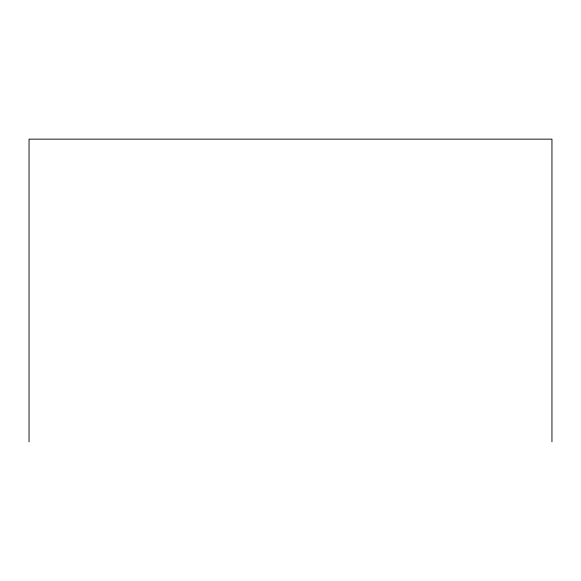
<?xml version="1.0" encoding="UTF-8"?>
<svg xmlns="http://www.w3.org/2000/svg" width="581" height="581" viewBox="0 0 581 581"><rect width="100%" height="100%" fill="white"/><g stroke="black" fill="none" stroke-linecap="round" stroke-linejoin="round"><path stroke-width="0.87" d="M551.95 441.85L551.95 139.149L29.05 139.149L29.05 441.85"/></g></svg>
